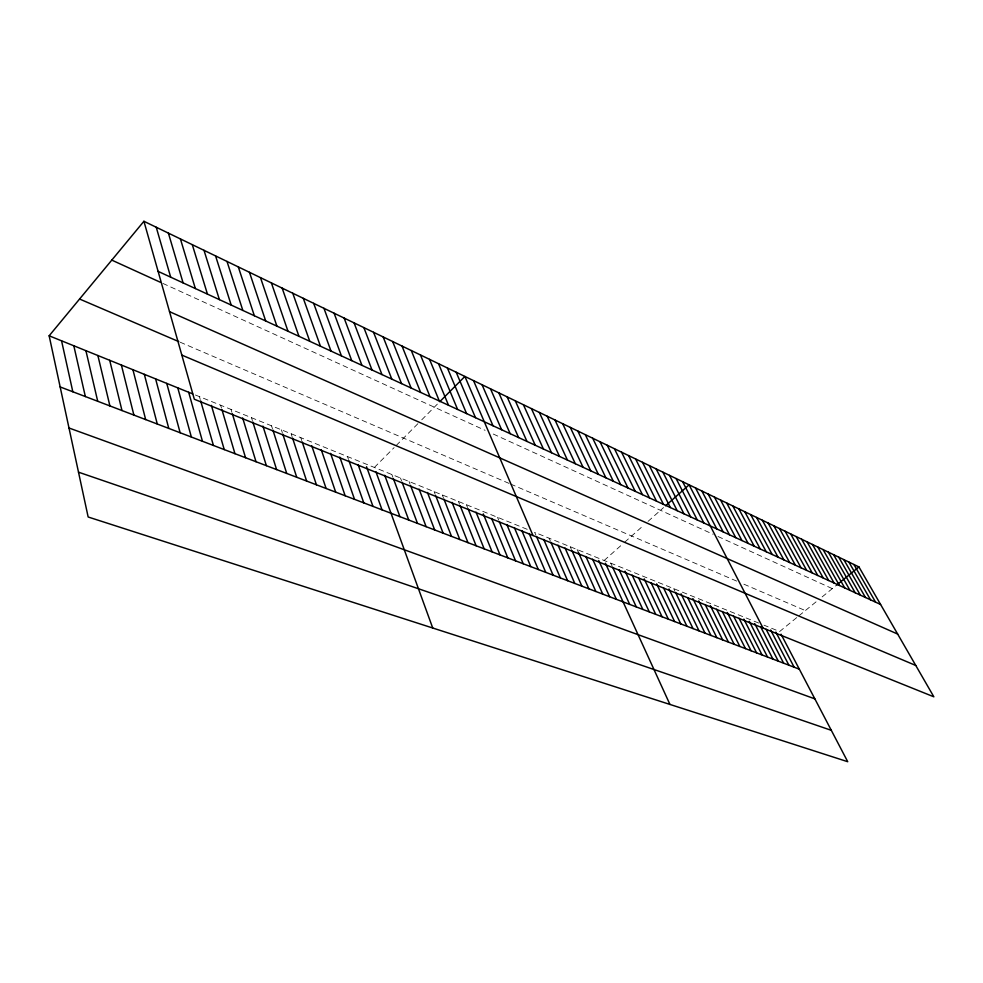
<?xml version="1.0" encoding="UTF-8"?>
<svg xmlns="http://www.w3.org/2000/svg" width="983" height="983" viewBox="0 0 983 983"><rect width="100%" height="100%" fill="white"/><g stroke="black" fill="none" stroke-linecap="round" stroke-linejoin="round"><path stroke-width="0.74" stroke-dasharray="4.92 3.69" d="M374.363 467.453L394.109 447.609M396.198 445.508L417.886 423.698M421.744 419.815L439.733 401.728M604.152 560.482L622.743 543.918M624.709 542.174L643.939 525.045M648.067 521.371L663.55 507.584M796.734 617.594L779.642 631.516L763.975 625.176M798.884 615.85L817.647 600.564M822.144 596.902L836.717 585.032M195.408 394.994L527.416 529.407M758.667 623.038L534.715 532.368L535.907 535.133M180.159 342.207L509.305 483.501M510.595 484.054L737.692 581.531M743.885 584.197L805.347 610.578M162.895 283.423L485.111 430.333M493.269 434.044L713.166 534.31M717.983 536.497L832.306 588.62M673.699 588.633L675.038 591.385M610.75 563.148L612.016 565.901M577.132 549.534L578.385 552.335M570.226 546.745L571.467 549.546M549.116 538.192L550.308 540.945M497.509 517.304L498.676 520.105M466.434 504.721L467.576 507.572M458.471 501.502L459.577 504.267M442.313 494.965L443.407 497.742M434.117 491.635L435.211 494.437M409.026 481.486L410.095 484.312M400.499 478.033L401.555 480.859M391.873 474.543L392.93 477.382M347.49 456.567L348.51 459.466M300.786 437.668L301.732 440.519M291.152 433.761L292.086 436.624M281.396 429.817L282.33 432.692M271.541 425.823L272.463 428.711M251.513 417.714L252.41 420.613M231.03 409.419L231.914 412.344M220.622 405.205L221.494 408.142M199.438 396.628L200.262 399.503"/><path stroke-width="1.47" d="M781.043 634.207L847.727 761.714L88.151 516.997L49.15 335.793L143.923 221.286L858.945 566.933L933.85 696.812L194.327 399.245L143.923 221.286M439.733 401.728L464.885 376.44L532.995 535.514M665.577 505.778L689.108 484.84L763.041 628.088M836.717 585.032L858.945 566.933M78.505 472.172L831.311 730.332M68.994 427.998L814.87 698.876M60.16 386.933L799.326 669.177M49.15 335.793L192.705 393.913M181.818 355.096L915.775 665.466M79.574 299.029L178.746 341.605M169.518 311.66L897.663 634.072M111.779 260.114L160.29 282.232M158.103 271.369L880.584 604.459M853.944 564.525L875.583 602.149M848.907 562.092L870.545 599.827M843.832 559.634L865.47 597.492M838.72 557.164L860.346 595.133M833.559 554.67L855.185 592.749M828.35 552.151L849.976 590.353M823.103 549.608L844.729 587.932M817.819 547.052L839.433 585.487M812.474 544.471L834.088 583.017M807.104 541.879L828.706 580.535M801.673 539.249L823.275 578.029M796.205 536.607L817.795 575.51M790.688 533.941L812.265 572.954M785.122 531.25L806.687 570.386M779.507 528.535L801.059 567.793M773.842 525.794L795.382 565.176M768.128 523.042L789.656 562.534M762.366 520.253L783.881 559.88M756.554 517.439L778.057 557.189M750.693 514.613L772.171 554.473M744.782 511.75L766.236 551.746M738.811 508.862L760.252 548.981M732.802 505.962L754.207 546.192M726.72 503.026L748.112 543.39M720.588 500.052L741.968 540.552M714.408 497.066L735.751 537.689M708.165 494.056L729.484 534.801M775.87 632.118L794.141 667.199M701.874 491.009L723.169 531.877M770.647 630.017L788.907 665.196M695.522 487.937L716.779 528.94M766.089 629.255L783.635 663.181M760.781 627.117L778.315 661.154M682.632 481.707L703.828 522.968M754.723 623.603L772.957 659.101M749.292 621.33L767.551 657.037M676.095 478.549L697.266 519.946M743.861 619.143L762.108 654.961M669.509 475.367L690.631 516.886M739.056 618.258L756.603 652.859M662.849 472.147L683.947 513.802M733.527 616.034L751.073 650.746M656.14 468.891L677.189 510.681M727.285 612.458L745.483 648.62M649.358 465.623L670.369 507.535M722.345 611.537L739.855 646.458M716.681 609.263L734.166 644.295M642.513 462.305L663.476 504.365M710.304 605.614L728.44 642.108M635.596 458.963L656.521 501.158M705.216 604.643L722.665 639.896M628.616 455.596L649.505 497.914M698.741 600.945L716.84 637.672M621.575 452.192L642.403 494.646M692.892 598.586L710.955 635.436M687.658 597.578L705.032 633.175M614.461 448.752L635.239 491.353M681.035 593.806L699.06 630.889M607.273 445.274L628.014 488.01M675.702 592.761L693.027 628.579M600.023 441.772L620.703 484.644M668.981 588.952L686.945 626.257M592.7 438.234L613.318 481.24M663.476 587.736L680.801 623.922M656.669 583.902L674.621 621.551M585.303 434.658L605.872 477.799M651.09 582.747L668.366 619.167M577.832 431.046L598.34 474.334M644.184 578.876L662.075 616.771M570.287 427.396L590.734 470.82M638.508 577.685L655.722 614.338M562.669 423.71L583.054 467.281M632.13 575.116L649.308 611.893M554.977 419.999L575.288 463.706M625.053 571.16L642.833 609.423M619.204 569.907L636.308 606.929M547.199 416.239L567.437 460.081M612.655 567.277L629.722 604.41M539.348 412.442L559.511 456.431M605.417 563.234L669.939 704.442M531.41 408.596L551.5 452.745M598.745 560.543L616.366 599.311M523.398 404.726L543.415 449.01M592.651 559.229L609.595 596.73M585.856 556.489L602.763 594.113M515.289 400.806L535.231 445.238M578.385 552.335L595.858 591.483M507.105 396.849L526.962 441.428M572.094 550.947L588.903 588.829M498.836 392.856L518.606 437.57M565.053 548.01L581.875 586.138M490.48 388.813L510.165 433.675M558.012 545.172L574.785 583.435M550.91 542.309L567.621 580.707M482.039 384.734L501.625 429.743M543.734 539.421L560.396 577.943M473.511 380.605L492.999 425.762M536.497 536.509L553.097 575.153M529.186 533.56L545.737 572.339M456.186 372.238L475.489 417.689M521.813 530.599L538.303 569.501M447.4 367.998L466.593 413.597M514.367 527.601L530.795 566.638M506.847 524.566L523.214 563.738M438.529 363.698L457.611 409.456M499.253 521.518L515.547 560.814M429.546 359.36L448.518 405.266M491.586 518.434L507.818 557.865M420.478 354.974L439.327 401.027M483.28 513.9L500.015 554.891M411.299 350.538L430.038 396.739M476.042 512.168L492.127 551.881M468.154 508.985L484.164 548.833M402.022 346.053L420.638 392.401M460.13 505.655L476.116 545.762M392.647 341.519L411.127 388.027M452.082 502.411L467.994 542.665M383.161 336.936L401.519 383.591M443.96 499.143L459.786 539.532M373.565 332.303L391.799 379.106M435.752 495.837L451.504 536.362M363.87 327.609L381.957 374.572M427.458 492.495L443.124 533.167M419.09 489.129L434.67 529.935M354.064 322.866L372.004 369.977M410.636 485.713L426.118 526.667M344.136 318.074L361.928 365.344M402.084 482.284L417.48 523.374M334.097 313.221L351.742 360.638M393.458 478.807L408.756 520.044M323.948 308.306L341.433 355.895M384.734 475.293L399.934 516.677M375.924 471.742L432.729 628.014M313.675 303.342L331.001 351.078M366.536 466.728L382.043 509.845M303.292 298.328L320.446 346.213M358.082 464.566L372.962 506.38M292.774 293.241L309.756 341.285M349.026 460.916L363.796 502.878M282.146 288.105L298.943 336.297M339.823 457.095L354.519 499.327M330.571 453.372L345.156 495.751M271.382 282.895L287.994 331.259M321.22 449.6L335.682 492.139M260.483 277.636L276.911 326.147M311.771 445.791L326.098 488.477M249.461 272.303L265.693 320.974M302.211 441.945L316.415 484.779M238.304 266.909L254.339 315.74M292.553 438.062L306.635 481.043M227.012 261.453L242.838 310.431M282.797 434.13L296.731 477.271M272.93 430.149L286.729 473.45M215.572 255.924L231.189 305.062M262.952 426.131L276.604 469.579M203.997 250.321L219.393 299.631M252.864 422.076L266.368 465.672M192.287 244.656L207.45 294.114M242.666 417.972L256.022 461.727M180.417 238.93L195.359 288.535M232.357 413.818L245.553 457.722M221.925 409.616L234.962 453.679M168.4 233.118L183.096 282.895M211.382 405.365L224.247 449.587M156.236 227.233L170.686 277.169M200.679 400.941L213.422 445.459M188.675 392.266L202.449 441.269M177.776 387.867L191.366 437.03M166.754 383.395L180.147 432.753M155.609 378.885L168.781 428.416M144.329 374.326L157.292 424.029M132.926 369.706L145.668 419.581M121.376 365.025L133.897 415.084M109.703 360.306L121.978 410.538M97.882 355.514L109.912 405.93M85.914 350.673L97.71 401.273M73.811 345.77L85.349 396.554M61.56 340.806L72.828 391.775"/></g></svg>
